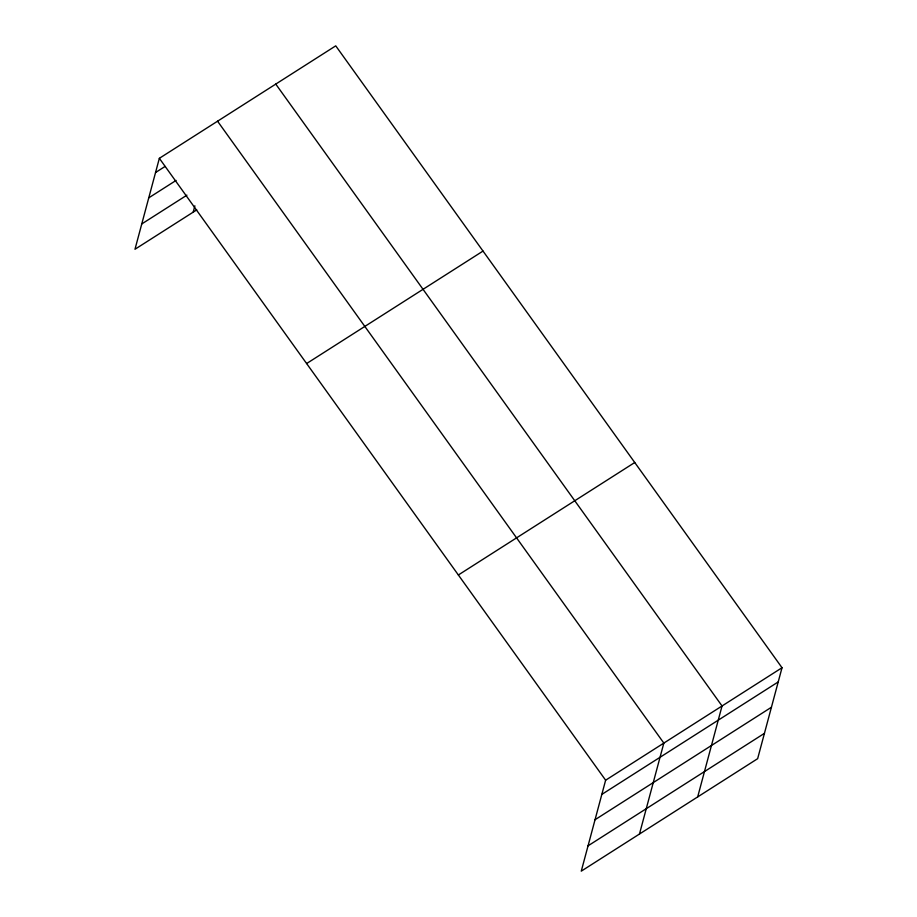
<?xml version="1.0" encoding="UTF-8"?>
<svg xmlns="http://www.w3.org/2000/svg" width="917" height="917" viewBox="0 0 917 917"><rect width="100%" height="100%" fill="white"/><g stroke="black" fill="none" stroke-linecap="round" stroke-linejoin="round"><path stroke-width="1.38" d="M782.018 667.736L605.633 780.207L581.263 871.15L757.648 758.68L782.018 667.736L335.737 45.85L159.352 158.32L134.982 249.264L196.754 209.878M193.189 212.148L194.885 205.821M639.47 834.034L663.839 743.091L217.558 121.204M697.677 796.919L722.046 705.975L275.765 84.089M155.546 172.522L165.049 166.458M148.76 197.843L176.075 180.431M141.768 223.943L186.908 195.161M306.622 363.545L483.007 251.075M458.362 574.982L634.747 462.512M601.827 794.409L778.212 681.939M595.041 819.729L771.426 707.259M588.049 845.829L764.434 733.348M159.352 158.32L605.633 780.207"/></g></svg>
